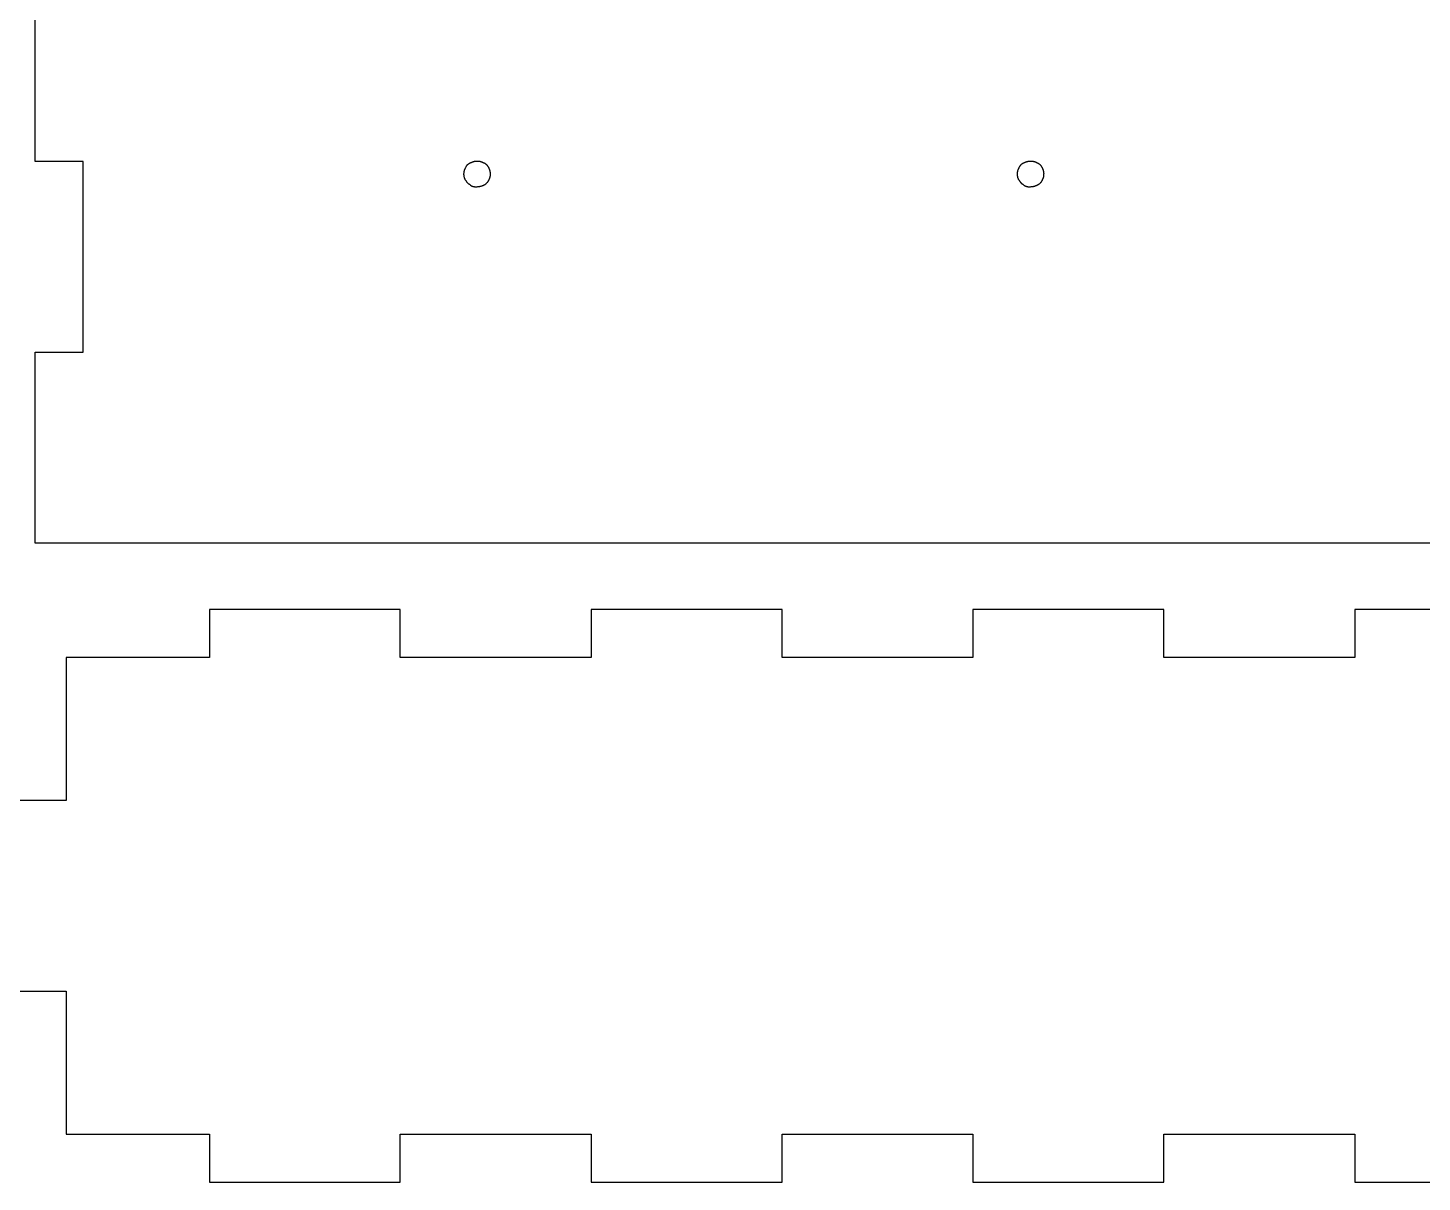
# Model space of a CAD drawing. Extents: x 296 to 898, y 544 to 846.
# Drawn here: x 597 to 743.1, y 604.4 to 725.3 of the extents above; entities that cross this region are included whole.
import ezdxf

# ---------------------------------------------------------------- set-up
doc = ezdxf.new("R2010")
doc.units = 0
doc.layers.get('0').update_dxf_attribs({"linetype": 'CONTINUOUS'})

msp = doc.modelspace()

# ---------------------------------------------------------------- linework, layer by layer
at = {"color": 7}
for p, q in [((597.786628, 711.346434), (597.786628, 731.34851)), ((602.795958, 711.346434), (597.786628, 711.346434)), ((602.795958, 691.344357), (602.795958, 711.346434)), ((597.786628, 671.34228), (597.786628, 691.344357)), ((597.786628, 691.344357), (602.795958, 691.344357)), ((892.808501, 671.34228), (597.786628, 671.34228)), ((636.037093, 664.363159), (616.035017, 664.363159)), ((616.035017, 664.363159), (616.035017, 659.353829)), ((636.037093, 659.353829), (636.037093, 664.363159)), ((676.041273, 664.363159), (656.03917, 664.363159)), ((656.03917, 664.363159), (656.03917, 659.353829)), ((676.041273, 659.353829), (676.041273, 664.363159)), ((716.045429, 664.363159), (696.04335, 664.363159)), ((696.04335, 664.363159), (696.04335, 659.353829)), ((716.045429, 659.353829), (716.045429, 664.363159)), ((756.049582, 664.363159), (736.047501, 664.363159)), ((736.047501, 664.363159), (736.047501, 659.353829)), ((601.042296, 659.353829), (601.04227, 644.361082)), ((616.035017, 659.353829), (601.042296, 659.353829)), ((656.03917, 659.353829), (636.037093, 659.353829)), ((696.04335, 659.353829), (676.041273, 659.353829)), ((736.047501, 659.353829), (716.045429, 659.353829)), ((601.04227, 644.361082), (596.03294, 644.361082)), ((596.03294, 624.359006), (601.04227, 624.359006)), ((601.04227, 624.359006), (601.04227, 609.366259)), ((601.04227, 609.366259), (616.035017, 609.366259)), ((616.035017, 609.366259), (616.035017, 604.356929)), ((636.037093, 604.356929), (636.037093, 609.366259)), ((636.037093, 609.366259), (656.03917, 609.366259)), ((656.03917, 609.366259), (656.03917, 604.356929)), ((676.041273, 604.356929), (676.041273, 609.366259)), ((676.041273, 609.366259), (696.04335, 609.366259)), ((696.04335, 609.366259), (696.04335, 604.356929)), ((716.045429, 604.356929), (716.045429, 609.366259)), ((716.045429, 609.366259), (736.047501, 609.366259)), ((736.047501, 609.366259), (736.047501, 604.356929)), ((616.035017, 604.356929), (636.037093, 604.356929)), ((656.03917, 604.356929), (676.041273, 604.356929)), ((696.04335, 604.356929), (716.045429, 604.356929)), ((736.047501, 604.356929), (756.049582, 604.356929))]:
    msp.add_line(p, q, dxfattribs=at)
for points in [[(642.71033, 710.006836), (642.712976, 710.034088), (642.713505, 710.06134), (642.715092, 710.088565)], [(642.715622, 709.932911), (642.712976, 709.957517), (642.711917, 709.982203), (642.71033, 710.006836)], [(642.715092, 710.088565), (642.71787, 710.115764), (642.719193, 710.142937), (642.722104, 710.170083)], [(642.722104, 710.170083), (642.724697, 710.197203), (642.728136, 710.224244), (642.732634, 710.251178)], [(642.732634, 710.251178), (642.736788, 710.277107), (642.741815, 710.303089), (642.747636, 710.328754)], [(642.747636, 710.328754), (642.753483, 710.354419), (642.760363, 710.379951), (642.768035, 710.405166)], [(642.768035, 710.405166), (642.775814, 710.430301), (642.784545, 710.455251), (642.79407, 710.479805)], [(642.79407, 710.479805), (642.802696, 710.502294), (642.812221, 710.524652), (642.822275, 710.546691)], [(642.822275, 710.546691), (642.832329, 710.568652), (642.842913, 710.590533), (642.853734, 710.612229)], [(642.853734, 710.612229), (642.864582, 710.633924), (642.875694, 710.655514), (642.886728, 710.677104)], [(642.886728, 710.677104), (642.899957, 710.735075), (642.913318, 710.757776), (642.926944, 710.780292)], [(642.926944, 710.780292), (642.940438, 710.802782), (642.954461, 710.825033), (642.969013, 710.846914)], [(642.969013, 710.846914), (642.983565, 710.868874), (642.998726, 710.8902), (643.014759, 710.91097)], [(643.014759, 710.91097), (643.030899, 710.931872), (643.047885, 710.951954), (643.065718, 710.971321)], [(643.065718, 710.971321), (643.083445, 710.990636), (643.102231, 711.009421), (643.121651, 711.027281)], [(643.121651, 711.027281), (643.140966, 711.045008), (643.16118, 711.0621), (643.182003, 711.078213)], [(643.182003, 711.078213), (643.202905, 711.094352), (643.224204, 711.109434), (643.246058, 711.123986)], [(643.246058, 711.123986), (643.268019, 711.138538), (643.290217, 711.152455), (643.31268, 711.166054)], [(643.31268, 711.166054), (643.33517, 711.179548), (643.357898, 711.192963), (643.380599, 711.206271)], [(643.380599, 711.206271), (643.440157, 711.217384), (643.464419, 711.228232), (643.488787, 711.239)], [(643.488787, 711.239), (643.513129, 711.249848), (643.537603, 711.260431), (643.562235, 711.27038)], [(643.562235, 711.27038), (643.586841, 711.280434), (643.611659, 711.289959), (643.636689, 711.299034)], [(643.636689, 711.299034), (643.66156, 711.307765), (643.686484, 711.315967), (643.711725, 711.32364)], [(643.711725, 711.32364), (643.73686, 711.330943), (643.762393, 711.337822), (643.788004, 711.343907)], [(643.788004, 711.343907), (643.813669, 711.350099), (643.839439, 711.355655), (643.865342, 711.360417)], [(643.865342, 711.360417), (643.889684, 711.364942), (643.914052, 711.368911), (643.938552, 711.372086)], [(643.938552, 711.372086), (643.962894, 711.375261), (643.987606, 711.377906), (644.012239, 711.379758)], [(644.012239, 711.379758), (644.036845, 711.382325), (644.061478, 711.382589), (644.086137, 711.382589)], [(644.086137, 711.382589), (644.113415, 711.382801), (644.140667, 711.382669), (644.167867, 711.380023)], [(644.167867, 711.380023), (644.195119, 711.377404), (644.222291, 711.375816), (644.249385, 711.372641)], [(644.249385, 711.372641), (644.276531, 711.36936), (644.303571, 711.365127), (644.330479, 711.360364)], [(644.330479, 711.360364), (644.356409, 711.355919), (644.382364, 711.350628), (644.408082, 711.344542)], [(644.408082, 711.344542), (644.433746, 711.338457), (644.459226, 711.331842), (644.484467, 711.324434)], [(644.484467, 711.324434), (644.509602, 711.316946), (644.534579, 711.30848), (644.559106, 711.298955)], [(644.559106, 711.298955), (644.581595, 711.290303), (644.603979, 711.280778), (644.625993, 711.270882)], [(644.625993, 711.270882), (644.647953, 711.260828), (644.66986, 711.250245), (644.69153, 711.239397)], [(644.69153, 711.239397), (644.713226, 711.228549), (644.734842, 711.217437), (644.756406, 711.206271)], [(644.756406, 711.206271), (644.814429, 711.193042), (644.837183, 711.179707), (644.859725, 711.166107)], [(644.859725, 711.166107), (644.882215, 711.152614), (644.904519, 711.138617), (644.9264, 711.124065)], [(644.9264, 711.124065), (644.948096, 711.109513), (644.969607, 711.094326), (644.990271, 711.078213)], [(644.990271, 711.078213), (645.010908, 711.062073), (645.031017, 711.044981), (645.050278, 711.027095)], [(645.050278, 711.027095), (645.069593, 711.009104), (645.08822, 710.990477), (645.106079, 710.971083)], [(645.106079, 710.971083), (645.124071, 710.951768), (645.141083, 710.931607), (645.157514, 710.91097)], [(645.157514, 710.91097), (645.173918, 710.890332), (645.189608, 710.869218), (645.204583, 710.847549)], [(645.204583, 710.847549), (645.2194, 710.825853), (645.23374, 710.803787), (645.247261, 710.781218)], [(645.247261, 710.781218), (645.260754, 710.758728), (645.273454, 710.73571), (645.285572, 710.712373)], [(645.285572, 710.712373), (645.297743, 710.688826), (645.309385, 710.664722), (645.3201, 710.640433)], [(645.3201, 710.640433), (645.330948, 710.616092), (645.341003, 710.591512), (645.350792, 710.566694)], [(645.350792, 710.566694), (645.360582, 710.541823), (645.369578, 710.516793), (645.378335, 710.491579)], [(645.378335, 710.491579), (645.387066, 710.466708), (645.395269, 710.441572), (645.402941, 710.416305)], [(645.402941, 710.416305), (645.410482, 710.391169), (645.417361, 710.36569), (645.423711, 710.340078)], [(645.423711, 710.340078), (645.429982, 710.314678), (645.435274, 710.288828), (645.439771, 710.262926)], [(645.439771, 710.262926), (645.443978, 710.238584), (645.447153, 710.214242), (645.450064, 710.189795)], [(645.450064, 710.189795), (645.45263, 710.165189), (645.455011, 710.140688), (645.456864, 710.116108)], [(645.456864, 710.116108), (645.459509, 710.091502), (645.460303, 710.06679), (645.461891, 710.042131)], [(645.461891, 710.042131), (645.459324, 709.979583), (645.458795, 709.952331), (645.456943, 709.925106)], [(700.705779, 710.006836), (700.708425, 710.034088), (700.70869, 710.06134), (700.710542, 710.088565)], [(700.711071, 709.932911), (700.708425, 709.957517), (700.707367, 709.982203), (700.705779, 710.006836)], [(700.710542, 710.088565), (700.71332, 710.115764), (700.714643, 710.142937), (700.717553, 710.170083)], [(700.717553, 710.170083), (700.720146, 710.197203), (700.723586, 710.224244), (700.728084, 710.251178)], [(700.728084, 710.251178), (700.732238, 710.277107), (700.737265, 710.303089), (700.743086, 710.328754)], [(700.743086, 710.328754), (700.748933, 710.354419), (700.755812, 710.379951), (700.763485, 710.405166)], [(700.763485, 710.405166), (700.771264, 710.430301), (700.779995, 710.455251), (700.78952, 710.479805)], [(700.78952, 710.479805), (700.798145, 710.502294), (700.80767, 710.524652), (700.817725, 710.546691)], [(700.817725, 710.546691), (700.827779, 710.568652), (700.838362, 710.590533), (700.849184, 710.612229)], [(700.849184, 710.612229), (700.860032, 710.633924), (700.871144, 710.655514), (700.882177, 710.677104)], [(700.882177, 710.677104), (700.895406, 710.735075), (700.908768, 710.757776), (700.922394, 710.780292)], [(700.922394, 710.780292), (700.935888, 710.802782), (700.94991, 710.825033), (700.964463, 710.846914)], [(700.964463, 710.846914), (700.979015, 710.868874), (700.994175, 710.8902), (701.010209, 710.91097)], [(701.010209, 710.91097), (701.026349, 710.931872), (701.043335, 710.951954), (701.061168, 710.971321)], [(701.061168, 710.971321), (701.078895, 710.990636), (701.09768, 711.009421), (701.117101, 711.027281)], [(701.117101, 711.027281), (701.136415, 711.045008), (701.156629, 711.0621), (701.177452, 711.078213)], [(701.177452, 711.078213), (701.198354, 711.094352), (701.219653, 711.109434), (701.241508, 711.123986)], [(701.241508, 711.123986), (701.263468, 711.138538), (701.285667, 711.152455), (701.30813, 711.166054)], [(701.30813, 711.166054), (701.330619, 711.179548), (701.353347, 711.192963), (701.376048, 711.206271)], [(701.376048, 711.206271), (701.435606, 711.217384), (701.459868, 711.228232), (701.484236, 711.239)], [(701.484236, 711.239), (701.508578, 711.249848), (701.533052, 711.260431), (701.557685, 711.27038)], [(701.557685, 711.27038), (701.582291, 711.280434), (701.607083, 711.289959), (701.632139, 711.299034)], [(701.632139, 711.299034), (701.657009, 711.307765), (701.681933, 711.315967), (701.707174, 711.32364)], [(701.707174, 711.32364), (701.73231, 711.330943), (701.757842, 711.337822), (701.783454, 711.343907)], [(701.783454, 711.343907), (701.809118, 711.350099), (701.834889, 711.355655), (701.860791, 711.360417)], [(701.860791, 711.360417), (701.885133, 711.364942), (701.909501, 711.368911), (701.934002, 711.372086)], [(701.934002, 711.372086), (701.958608, 711.375261), (701.983055, 711.377906), (702.007688, 711.379758)], [(702.007688, 711.379758), (702.032294, 711.382325), (702.056927, 711.382589), (702.081586, 711.382589)], [(702.081586, 711.382589), (702.108838, 711.382801), (702.136117, 711.382669), (702.163316, 711.380023)], [(702.163316, 711.380023), (702.190568, 711.377404), (702.217741, 711.375816), (702.244834, 711.372641)], [(702.244834, 711.372641), (702.27198, 711.36936), (702.299021, 711.365127), (702.325929, 711.360364)], [(702.325929, 711.360364), (702.351858, 711.355919), (702.377814, 711.350628), (702.403531, 711.344542)], [(702.403531, 711.344542), (702.429196, 711.338457), (702.454675, 711.331842), (702.479916, 711.324434)], [(702.479916, 711.324434), (702.505052, 711.316946), (702.530029, 711.30848), (702.554555, 711.298955)], [(702.554555, 711.298955), (702.577045, 711.290303), (702.599429, 711.280778), (702.621442, 711.270882)], [(702.621442, 711.270882), (702.643403, 711.260828), (702.66531, 711.250245), (702.686979, 711.239397)], [(702.686979, 711.239397), (702.708675, 711.228549), (702.730292, 711.217437), (702.751855, 711.206271)], [(702.751855, 711.206271), (702.809878, 711.193042), (702.832633, 711.179707), (702.855175, 711.166107)], [(702.855175, 711.166107), (702.877665, 711.152614), (702.899969, 711.138617), (702.92185, 711.124065)], [(702.92185, 711.124065), (702.943546, 711.109513), (702.965056, 711.094326), (702.98572, 711.078213)], [(702.98572, 711.078213), (703.006358, 711.062073), (703.026466, 711.044981), (703.045754, 711.027095)], [(703.045754, 711.027095), (703.065069, 711.009104), (703.083669, 710.990477), (703.101529, 710.971083)], [(703.101529, 710.971083), (703.11952, 710.951768), (703.136533, 710.931607), (703.152964, 710.91097)], [(703.152964, 710.91097), (703.169368, 710.890332), (703.185058, 710.869218), (703.200006, 710.847549)], [(703.200006, 710.847549), (703.215088, 710.825853), (703.22919, 710.803787), (703.24271, 710.781218)], [(703.24271, 710.781218), (703.256204, 710.758728), (703.268904, 710.73571), (703.281022, 710.712373)], [(703.281022, 710.712373), (703.293193, 710.688826), (703.304834, 710.664722), (703.31555, 710.640433)], [(703.31555, 710.640433), (703.326398, 710.616092), (703.336452, 710.591512), (703.346268, 710.566694)], [(703.346268, 710.566694), (703.356058, 710.541823), (703.365054, 710.516793), (703.373785, 710.491579)], [(703.373785, 710.491579), (703.382516, 710.466708), (703.390718, 710.441572), (703.398127, 710.416305)], [(703.398127, 710.416305), (703.405932, 710.391169), (703.412811, 710.36569), (703.419161, 710.340078)], [(703.419161, 710.340078), (703.425431, 710.314678), (703.430723, 710.288828), (703.435221, 710.262926)], [(703.435221, 710.262926), (703.439428, 710.238584), (703.442603, 710.214242), (703.445513, 710.189795)], [(703.445513, 710.189795), (703.44808, 710.165189), (703.450461, 710.140688), (703.452313, 710.116108)], [(703.452313, 710.116108), (703.454959, 710.091502), (703.455753, 710.06679), (703.45734, 710.042131)], [(703.45734, 710.042131), (703.454774, 709.979583), (703.454245, 709.952331), (703.452393, 709.925106)], [(642.722501, 709.859251), (642.719855, 709.883857), (642.717474, 709.908331), (642.715622, 709.932911)], [(642.732449, 709.786041), (642.728586, 709.810382), (642.725147, 709.834777), (642.722501, 709.859251)], [(642.748377, 709.708703), (642.742239, 709.734368), (642.736947, 709.760085), (642.732449, 709.786041)], [(642.769094, 709.632397), (642.761341, 709.657533), (642.754462, 709.683065), (642.748377, 709.708703)], [(642.793965, 709.557388), (642.784969, 709.582259), (642.776767, 709.607182), (642.769094, 709.632397)], [(642.822831, 709.482908), (642.812776, 709.507514), (642.802987, 709.532358), (642.793965, 709.557388)], [(642.854157, 709.409486), (642.843309, 709.433827), (642.832991, 709.458301), (642.822831, 709.482908)], [(642.921997, 709.336567), (642.91115, 709.360908), (642.864873, 709.385118), (642.854157, 709.409486)], [(642.96224, 709.268648), (642.948481, 709.291138), (642.935305, 709.313865), (642.921997, 709.336567)], [(643.004308, 709.202026), (642.989756, 709.223986), (642.975839, 709.246185), (642.96224, 709.268648)], [(643.050055, 709.13797), (643.033915, 709.158608), (643.018834, 709.180171), (643.004308, 709.202026)], [(643.101014, 709.077619), (643.083286, 709.096933), (643.066168, 709.117148), (643.050055, 709.13797)], [(643.15692, 709.021686), (643.137605, 709.039678), (643.118847, 709.058198), (643.101014, 709.077619)], [(643.217271, 708.970754), (643.196369, 708.986893), (643.176314, 709.003879), (643.15692, 709.021686)], [(643.281327, 708.924981), (643.259367, 708.939533), (643.238041, 708.954693), (643.217271, 708.970754)], [(643.347949, 708.882912), (643.32546, 708.896406), (643.303208, 708.910429), (643.281327, 708.924981)], [(643.415868, 708.807426), (643.393114, 708.856004), (643.370465, 708.869312), (643.347949, 708.882912)], [(643.48077, 708.774406), (643.459074, 708.785254), (643.437458, 708.796367), (643.415868, 708.807426)], [(643.546307, 708.742974), (643.524347, 708.753028), (643.502439, 708.763611), (643.48077, 708.774406)], [(643.613168, 708.714743), (643.590678, 708.723395), (643.568321, 708.73292), (643.546307, 708.742974)], [(643.687833, 708.688734), (643.662698, 708.696487), (643.637747, 708.705218), (643.613168, 708.714743)], [(643.764245, 708.668335), (643.73858, 708.674182), (643.713048, 708.681061), (643.687833, 708.688734)], [(643.84182, 708.653307), (643.815891, 708.657487), (643.789936, 708.662514), (643.764245, 708.668335)], [(643.922915, 708.642776), (643.895795, 708.645634), (643.868755, 708.649073), (643.84182, 708.653307)], [(644.004433, 708.635897), (643.977234, 708.638543), (643.950035, 708.639866), (643.922915, 708.642776)], [(644.121406, 708.666377), (644.058911, 708.632537), (644.031659, 708.634071), (644.004433, 708.635897)], [(644.19541, 708.671404), (644.170803, 708.668758), (644.146091, 708.667964), (644.121406, 708.666377)], [(644.269096, 708.678204), (644.24449, 708.675637), (644.219989, 708.673256), (644.19541, 708.671404)], [(644.342227, 708.688496), (644.317885, 708.684289), (644.29357, 708.681114), (644.269096, 708.678204)], [(644.419406, 708.704556), (644.393741, 708.698286), (644.36813, 708.692994), (644.342227, 708.688496)], [(644.495606, 708.725591), (644.47047, 708.717786), (644.444991, 708.710906), (644.419406, 708.704556)], [(644.57088, 708.749932), (644.546009, 708.741201), (644.520874, 708.732999), (644.495606, 708.725591)], [(644.645995, 708.777476), (644.621124, 708.767686), (644.596095, 708.75869), (644.57088, 708.749932)], [(644.719734, 708.808167), (644.695393, 708.797319), (644.670813, 708.787265), (644.645995, 708.777476)], [(644.791675, 708.842695), (644.768127, 708.830524), (644.74405, 708.819147), (644.719734, 708.808167)], [(644.860546, 708.881007), (644.838056, 708.867513), (644.815011, 708.854813), (644.791675, 708.842695)], [(644.92685, 708.923711), (644.905154, 708.908894), (644.883088, 708.894527), (644.860546, 708.881007)], [(644.990271, 708.970754), (644.969633, 708.954349), (644.94852, 708.93866), (644.92685, 708.923711)], [(645.050411, 709.022215), (645.031096, 709.004223), (645.010908, 708.987184), (644.990271, 708.970754)], [(645.106423, 709.077963), (645.088431, 709.058648), (645.069778, 709.040048), (645.050411, 709.022215)], [(645.157514, 709.13797), (645.141374, 709.117333), (645.124282, 709.097251), (645.106423, 709.077963)], [(645.203366, 709.201867), (645.188814, 709.179907), (645.173654, 709.158634), (645.157514, 709.13797)], [(645.245409, 709.268516), (645.23165, 709.246026), (645.217892, 709.223748), (645.203366, 709.201867)], [(645.285572, 709.336567), (645.272872, 709.313548), (645.259114, 709.290979), (645.245409, 709.268516)], [(645.318592, 709.401442), (645.308009, 709.379747), (645.297161, 709.357839), (645.285572, 709.336567)], [(645.350051, 709.46698), (645.339997, 709.445019), (645.329149, 709.423218), (645.318592, 709.401442)], [(645.378256, 709.533866), (645.369604, 709.511377), (645.360079, 709.488993), (645.350051, 709.46698)], [(645.404264, 709.608532), (645.396512, 709.583396), (645.387781, 709.55842), (645.378256, 709.533866)], [(645.424637, 709.684943), (645.418817, 709.659279), (645.411937, 709.633747), (645.404264, 709.608532)], [(645.439666, 709.762519), (645.435485, 709.73659), (645.430458, 709.710608), (645.424637, 709.684943)], [(645.450196, 709.843614), (645.447339, 709.816494), (645.444164, 709.789427), (645.439666, 709.762519)], [(645.456943, 709.925106), (645.454429, 709.897907), (645.453107, 709.870734), (645.450196, 709.843614)], [(700.71795, 709.859251), (700.715304, 709.883857), (700.712923, 709.908331), (700.711071, 709.932911)], [(700.727899, 709.786041), (700.724036, 709.810382), (700.720596, 709.834777), (700.71795, 709.859251)], [(700.743826, 709.708703), (700.737688, 709.734368), (700.732396, 709.760085), (700.727899, 709.786041)], [(700.764543, 709.632397), (700.756791, 709.657533), (700.749912, 709.683065), (700.743826, 709.708703)], [(700.789414, 709.557388), (700.780418, 709.582259), (700.772216, 709.607182), (700.764543, 709.632397)], [(700.81828, 709.482908), (700.808226, 709.507514), (700.798436, 709.532358), (700.789414, 709.557388)], [(700.849607, 709.409486), (700.838759, 709.433827), (700.82844, 709.458301), (700.81828, 709.482908)], [(700.917446, 709.336567), (700.906598, 709.360908), (700.860323, 709.385118), (700.849607, 709.409486)], [(700.957689, 709.268648), (700.943931, 709.291138), (700.930755, 709.313865), (700.917446, 709.336567)], [(700.999758, 709.202026), (700.985206, 709.223986), (700.971289, 709.246185), (700.957689, 709.268648)], [(701.045504, 709.13797), (701.029365, 709.158608), (701.014284, 709.180171), (700.999758, 709.202026)], [(701.096463, 709.077619), (701.078736, 709.096933), (701.061618, 709.117148), (701.045504, 709.13797)], [(701.15237, 709.021686), (701.133055, 709.039678), (701.114296, 709.058198), (701.096463, 709.077619)], [(701.212721, 708.970754), (701.191819, 708.986893), (701.171764, 709.003879), (701.15237, 709.021686)], [(701.276777, 708.924981), (701.254816, 708.939533), (701.233491, 708.954693), (701.212721, 708.970754)], [(701.343399, 708.882912), (701.320909, 708.896406), (701.298658, 708.910429), (701.276777, 708.924981)], [(701.411317, 708.807426), (701.388563, 708.856004), (701.365915, 708.869312), (701.343399, 708.882912)], [(701.47622, 708.774406), (701.454524, 708.785254), (701.432907, 708.796367), (701.411317, 708.807426)], [(701.541757, 708.742974), (701.519796, 708.753028), (701.497889, 708.763611), (701.47622, 708.774406)], [(701.608617, 708.714743), (701.586128, 708.723395), (701.56377, 708.73292), (701.541757, 708.742974)], [(701.683283, 708.688734), (701.658147, 708.696487), (701.633197, 708.705218), (701.608617, 708.714743)], [(701.759694, 708.668335), (701.73403, 708.674182), (701.708497, 708.681061), (701.683283, 708.688734)], [(701.83727, 708.653307), (701.811341, 708.657487), (701.785385, 708.662514), (701.759694, 708.668335)], [(701.918365, 708.642776), (701.891245, 708.645634), (701.864205, 708.649073), (701.83727, 708.653307)], [(701.999883, 708.635897), (701.972684, 708.638543), (701.945485, 708.639866), (701.918365, 708.642776)], [(702.116882, 708.666377), (702.054361, 708.632537), (702.027109, 708.634071), (701.999883, 708.635897)], [(702.190859, 708.671404), (702.166253, 708.668758), (702.141541, 708.667964), (702.116882, 708.666377)], [(702.264546, 708.678204), (702.239939, 708.675637), (702.215465, 708.673256), (702.190859, 708.671404)], [(702.337676, 708.688496), (702.313335, 708.684289), (702.28902, 708.681114), (702.264546, 708.678204)], [(702.414855, 708.704556), (702.389191, 708.698286), (702.363579, 708.692994), (702.337676, 708.688496)], [(702.491055, 708.725591), (702.46592, 708.717786), (702.440441, 708.710906), (702.414855, 708.704556)], [(702.566329, 708.749932), (702.541459, 708.741201), (702.516323, 708.732999), (702.491055, 708.725591)], [(702.641445, 708.777476), (702.616574, 708.767686), (702.591544, 708.75869), (702.566329, 708.749932)], [(702.715184, 708.808167), (702.690842, 708.797319), (702.666263, 708.787265), (702.641445, 708.777476)], [(702.787124, 708.842695), (702.763576, 708.830524), (702.739499, 708.819147), (702.715184, 708.808167)], [(702.855995, 708.881007), (702.833506, 708.867513), (702.81046, 708.854813), (702.787124, 708.842695)], [(702.9223, 708.923711), (702.900604, 708.908894), (702.878538, 708.894527), (702.855995, 708.881007)], [(702.98572, 708.970754), (702.965083, 708.954349), (702.943969, 708.93866), (702.9223, 708.923711)], [(703.04586, 709.022215), (703.026546, 709.004223), (703.006358, 708.987184), (702.98572, 708.970754)], [(703.101873, 709.077963), (703.083881, 709.058648), (703.065228, 709.040048), (703.04586, 709.022215)], [(703.152964, 709.13797), (703.136824, 709.117333), (703.119732, 709.097251), (703.101873, 709.077963)], [(703.198816, 709.201867), (703.184264, 709.179907), (703.169103, 709.158634), (703.152964, 709.13797)], [(703.240858, 709.268516), (703.2271, 709.246026), (703.213341, 709.223748), (703.198816, 709.201867)], [(703.281022, 709.336567), (703.268322, 709.313548), (703.254564, 709.290979), (703.240858, 709.268516)], [(703.314042, 709.401442), (703.303459, 709.379747), (703.292611, 709.357839), (703.281022, 709.336567)], [(703.345501, 709.46698), (703.335447, 709.445019), (703.324599, 709.423218), (703.314042, 709.401442)], [(703.373705, 709.533866), (703.365054, 709.511377), (703.355529, 709.488993), (703.345501, 709.46698)], [(703.399714, 709.608532), (703.391962, 709.583396), (703.38323, 709.55842), (703.373705, 709.533866)], [(703.420087, 709.684943), (703.414266, 709.659279), (703.407387, 709.633747), (703.399714, 709.608532)], [(703.435115, 709.762519), (703.430935, 709.73659), (703.425908, 709.710608), (703.420087, 709.684943)], [(703.445646, 709.843614), (703.442788, 709.816494), (703.439349, 709.789427), (703.435115, 709.762519)], [(703.452393, 709.925106), (703.449879, 709.897907), (703.448556, 709.870734), (703.445646, 709.843614)]]:
    msp.add_open_spline(points, degree=3, dxfattribs=at)

doc.saveas('drawing.dxf')
